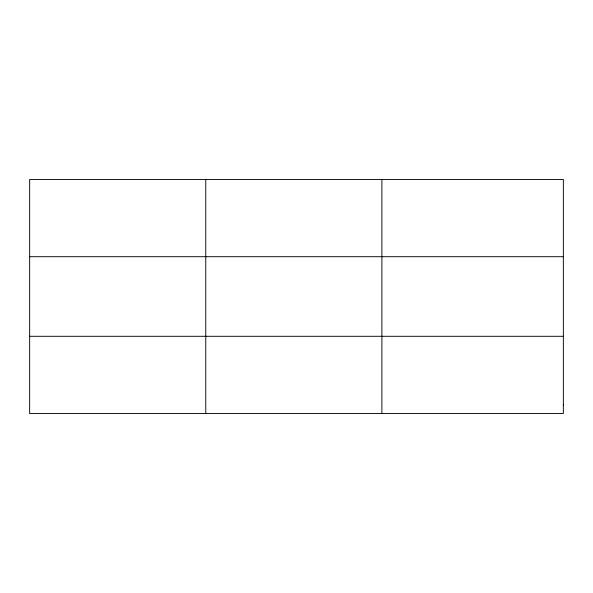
<?xml version="1.0" encoding="UTF-8"?>
<svg xmlns="http://www.w3.org/2000/svg" width="593" height="593" viewBox="0 0 593 593"><rect width="100%" height="100%" fill="white"/><g stroke="black" fill="none" stroke-linecap="round" stroke-linejoin="round"><path stroke-width="0.89" d="M205.771 179.449L205.771 413.551M381.892 179.449L381.892 413.551M29.65 256.702L563.35 256.702M29.65 336.298L563.35 336.298M563.35 404.967L563.35 413.551L29.65 413.551L29.65 179.449L563.35 179.449L563.35 404.967"/></g></svg>
